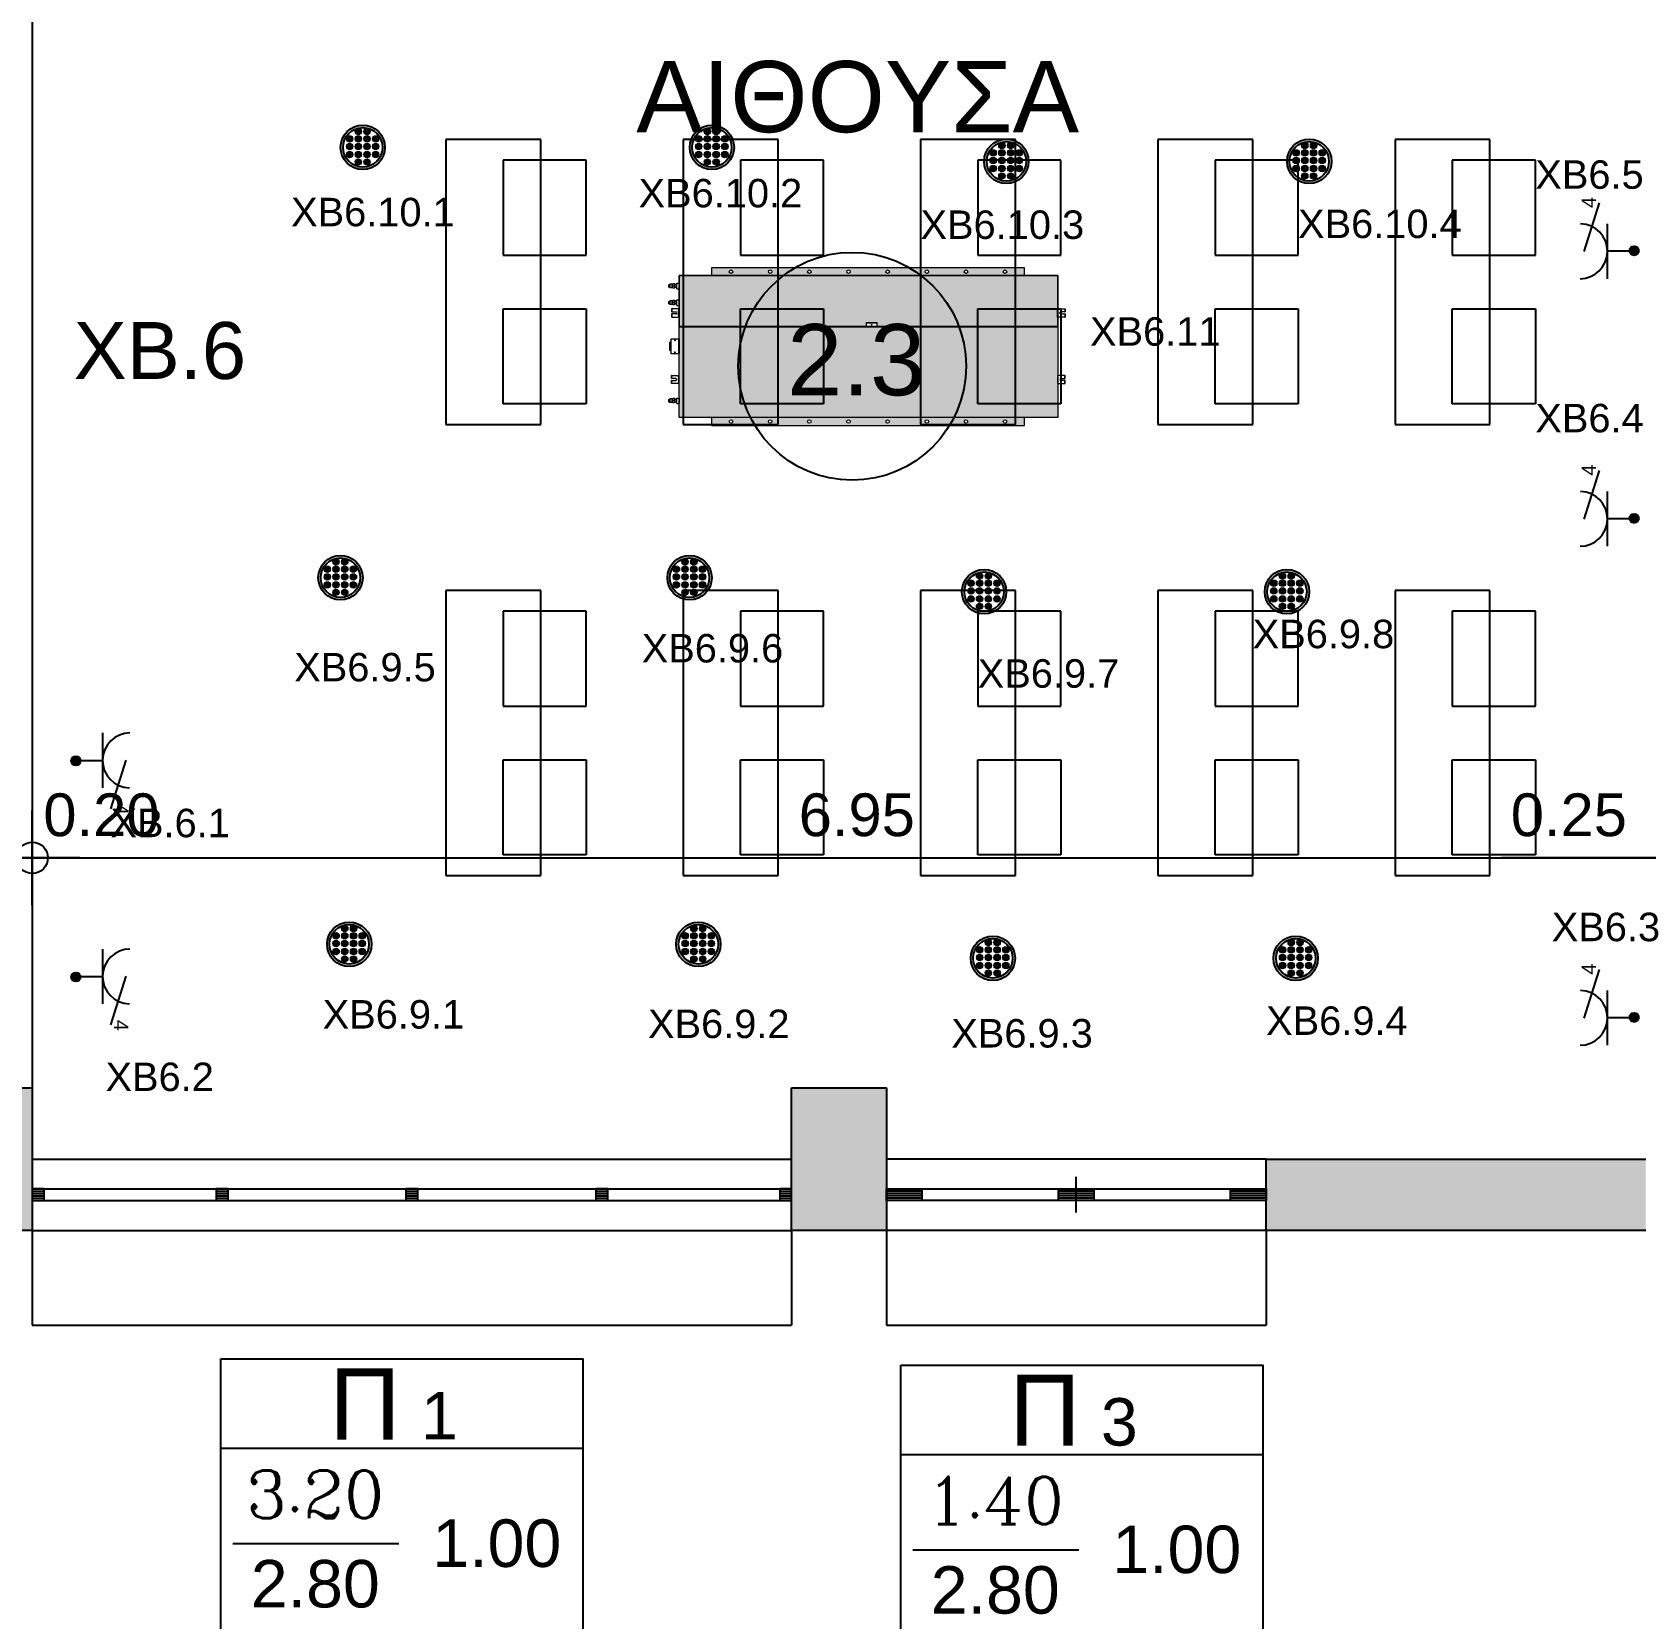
# Model space of a CAD drawing. Header units: metres. Extents: x 0 to 132, y -109 to 310.
# Drawn here: x 26.02 to 32.82, y 172.44 to 179.12 of the extents above; entities that cross this region are included whole.
import ezdxf

# ---------------------------------------------------------------- set-up
doc = ezdxf.new("R2010")
doc.units = ezdxf.units.M
doc.header["$LTSCALE"] = 0.036
doc.layers.get('0').update_dxf_attribs({"color": 252})
doc.layers.get('Defpoints').update_dxf_attribs({"color": 252})
for name, color, linetype in [('arxitektonika', 254, 'Continuous'), ('DIMBLK', 252, 'Continuous'), ('electext', 20, 'Continuous'), ('Epipla', 252, 'Continuous'), ('HLEK-SYMBOL', 3, 'Continuous'), ('HLEK_FL001_SYMBOLS', 230, 'Continuous'), ('mihanologika text', 20, 'Continuous'), ('Parathira', 252, 'Continuous')]:
    doc.layers.add(name, color=color, linetype=linetype)
doc.layers.add('axel', color=170, linetype='Continuous', lineweight=0)
doc.styles.add('COMU-N', font='arial.ttf')
doc.styles.get("Standard").update_dxf_attribs({"font": 'arial.ttf'})
doc.dimstyles.new('CADWDOT', dxfattribs={"dimscale": 0.1, "dimtxt": 1.8, "dimasz": 0.08, "dimexe": 2, "dimexo": 0, "dimgap": 0.09, "dimtad": 0, "dimrnd": 0.001, "dimzin": 0, "dimdsep": 46, "dimtxsty": 'Standard', "dimblk1": 'ARTDIM', "dimblk2": 'ARTDIM', "dimsah": 1, "dimcen": 0.09, "dimdle": 0.05, "dimse1": 1, "dimse2": 1, "dimadec": 0, "dimazin": 0, "dimtfac": 1, "dimtmove": 0, "dimatfit": 3, "dimldrblk": 'ARTDIM', "dimfxl": 2, "dimtvp": 0.9999, "dimtolj": 1, "dimtzin": 0, "dimarcsym": 0})

# ---------------------------------------------------------------- blocks, each defined once
blk = doc.blocks.new('A$C3D465094')
at = {"layer": 'Parathira'}
for p, q in [((0.175, 0), (0.175, -3.2)), ((0.225, 0), (0.175, 0)), ((0.175, 0), (0.175, -0.05)), ((0.185, 0), (0.185, -0.05)), ((0.195, 0), (0.195, -0.05)), ((0.205, 0), (0.205, -0.05)), ((0.215, 0), (0.215, -0.05)), ((0.225, 0), (0.225, -3.2)), ((0.225, -0.05), (0.225, 0)), ((0.175, -0.05), (0.225, -0.05)), ((0.225, -0.775), (0.175, -0.775)), ((0.175, -0.775), (0.175, -0.825)), ((0.185, -0.775), (0.185, -0.825)), ((0.195, -0.775), (0.195, -0.825)), ((0.205, -0.775), (0.205, -0.825)), ((0.215, -0.775), (0.215, -0.825)), ((0.225, -0.825), (0.225, -0.775)), ((0.175, -0.825), (0.225, -0.825)), ((0.225, -1.575), (0.175, -1.575)), ((0.175, -1.575), (0.175, -1.625)), ((0.175, -1.625), (0.225, -1.625)), ((0.185, -1.575), (0.185, -1.625)), ((0.195, -1.575), (0.195, -1.625)), ((0.205, -1.575), (0.205, -1.625)), ((0.215, -1.575), (0.215, -1.625)), ((0.225, -1.625), (0.225, -1.575)), ((0.225, -2.375), (0.175, -2.375)), ((0.175, -2.375), (0.175, -2.425)), ((0.185, -2.375), (0.185, -2.425)), ((0.195, -2.375), (0.195, -2.425)), ((0.205, -2.375), (0.205, -2.425)), ((0.215, -2.375), (0.215, -2.425)), ((0.225, -2.425), (0.225, -2.375)), ((0.175, -2.425), (0.225, -2.425)), ((0.225, -3.15), (0.175, -3.15)), ((0.175, -3.15), (0.175, -3.2)), ((0.185, -3.15), (0.185, -3.2)), ((0.195, -3.15), (0.195, -3.2)), ((0.205, -3.15), (0.205, -3.2)), ((0.215, -3.15), (0.215, -3.2)), ((0.225, -3.2), (0.225, -3.15)), ((0.175, -3.2), (0.225, -3.2))]:
    blk.add_line(p, q, dxfattribs=at)
blk = doc.blocks.new('A$C11F247D9')
at = {"layer": 'Parathira'}
for p, q in [((-0.15, -1.6), (-0.15, 0)), ((-0.15, 0), (-0.1, 0)), ((-0.14, 0), (-0.14, -0.15)), ((-0.13, 0), (-0.13, -0.15)), ((-0.12, 0), (-0.12, -0.15)), ((-0.11, 0), (-0.11, -0.15)), ((-0.1, 0), (-0.1, -1.6)), ((-0.1, -0.15), (-0.15, -0.15)), ((-0.1, -0.725), (-0.15, -0.725)), ((-0.14, -0.725), (-0.14, -0.875)), ((-0.13, -0.725), (-0.13, -0.875)), ((-0.12, -0.725), (-0.12, -0.875)), ((-0.11, -0.725), (-0.11, -0.875)), ((-0.05, -0.8), (-0.2, -0.8)), ((-0.1, -0.875), (-0.15, -0.875)), ((-0.1, -1.45), (-0.15, -1.45)), ((-0.14, -1.45), (-0.14, -1.6)), ((-0.13, -1.45), (-0.13, -1.6)), ((-0.12, -1.45), (-0.12, -1.6)), ((-0.11, -1.45), (-0.11, -1.6)), ((-0.1, -1.6), (-0.15, -1.6))]:
    blk.add_line(p, q, dxfattribs=at)
blk = doc.blocks.new('ARTDIM')
at = {"layer": 'DIMBLK'}
for p, q in [((0, -24.9975), (0, 24.9975)), ((-24.9975, 0), (24.9975, 0))]:
    blk.add_line(p, q, dxfattribs=at)
blk.add_circle((0, 0), 8.25, dxfattribs=at)
blk = doc.blocks.new('*D720')
at = {"layer": 'arxitektonika', "color": 0, "lineweight": -2}
for p, q in [((25.8262, 175.642), (26.0102, 175.642)), ((26.0182, 175.642), (26.5927, 175.642))]:
    blk.add_line(p, q, dxfattribs=at)
at = {"layer": 'Defpoints', "color": 0, "transparency": 16777216}
for p in [(25.8182, 177.9548), (26.0182, 177.9548), (26.0182, 175.642)]:
    blk.add_point(p, dxfattribs=at)
at = {"layer": 'arxitektonika', "color": 0, "lineweight": -2, "xscale": 0.008, "yscale": 0.008, "zscale": 0.008, "rotation": 180}
blk.add_blockref('ARTDIM', (25.8182, 175.642), dxfattribs=at)
at = {"layer": 'arxitektonika', "color": 0, "lineweight": -2, "xscale": 0.008, "yscale": 0.008, "zscale": 0.008}
blk.add_blockref('ARTDIM', (26.0182, 175.642), dxfattribs=at)
at = {"layer": 'arxitektonika', "color": 0, "insert": (26.3095, 175.822), "char_height": 0.18, "attachment_point": 5}
blk.add_mtext('\\A1;0.20', dxfattribs=at)
blk = doc.blocks.new('*D721')
at = {"layer": 'arxitektonika', "color": 0, "lineweight": -2}
blk.add_line((26.0262, 175.642), (32.9602, 175.642), dxfattribs=at)
at = {"layer": 'Defpoints', "color": 0, "transparency": 16777216}
for p in [(32.9682, 175.642), (26.0182, 174.6725), (32.9682, 174.6725)]:
    blk.add_point(p, dxfattribs=at)
at = {"layer": 'arxitektonika', "color": 0, "lineweight": -2, "xscale": 0.008, "yscale": 0.008, "zscale": 0.008, "rotation": 180}
blk.add_blockref('ARTDIM', (26.0182, 175.642), dxfattribs=at)
at = {"layer": 'arxitektonika', "color": 0, "lineweight": -2, "xscale": 0.008, "yscale": 0.008, "zscale": 0.008}
blk.add_blockref('ARTDIM', (32.9682, 175.642), dxfattribs=at)
at = {"layer": 'arxitektonika', "color": 0, "insert": (29.4932, 175.822), "char_height": 0.18, "attachment_point": 5}
blk.add_mtext('\\A1;6.95', dxfattribs=at)
blk = doc.blocks.new('*D722')
at = {"layer": 'arxitektonika', "color": 0, "lineweight": -2}
for p, q in [((32.9682, 175.642), (32.2109, 175.642)), ((33.2102, 175.642), (32.9762, 175.642))]:
    blk.add_line(p, q, dxfattribs=at)
at = {"layer": 'Defpoints', "color": 0, "transparency": 16777216}
for p in [(32.9682, 178.0259), (33.2182, 178.0259), (32.9682, 175.642)]:
    blk.add_point(p, dxfattribs=at)
at = {"layer": 'arxitektonika', "color": 0, "lineweight": -2, "xscale": 0.008, "yscale": 0.008, "zscale": 0.008, "rotation": 180}
blk.add_blockref('ARTDIM', (32.9682, 175.642), dxfattribs=at)
at = {"layer": 'arxitektonika', "color": 0, "lineweight": -2, "xscale": 0.008, "yscale": 0.008, "zscale": 0.008}
blk.add_blockref('ARTDIM', (33.2182, 175.642), dxfattribs=at)
at = {"layer": 'arxitektonika', "color": 0, "insert": (32.4942, 175.822), "char_height": 0.18, "attachment_point": 5}
blk.add_mtext('\\A1;0.25', dxfattribs=at)
blk = doc.blocks.new('A$C5883325D')
at = {"layer": 'Epipla'}
for p, q in [((1.1745, -1.3258), (0.7745, -1.3258)), ((0.7745, -1.3258), (0.7745, -2.5258)), ((1.1745, -2.5258), (1.1745, -1.3258)), ((1.9027, -1.3048), (1.9027, -2.5048)), ((2.3027, -1.3048), (1.9027, -1.3048)), ((2.3027, -2.5048), (2.3027, -1.3048)), ((2.9027, -1.3048), (2.9027, -2.5048)), ((3.3027, -1.3048), (2.9027, -1.3048)), ((3.3027, -2.5048), (3.3027, -1.3048)), ((3.9027, -1.3048), (3.9027, -2.5048)), ((4.3027, -1.3048), (3.9027, -1.3048)), ((4.3027, -2.5048), (4.3027, -1.3048)), ((4.9027, -1.3048), (4.9027, -2.5048)), ((5.3027, -1.3048), (4.9027, -1.3048)), ((5.3027, -2.5048), (5.3027, -1.3048)), ((6.3027, -1.3048), (5.9027, -1.3048)), ((5.9027, -1.3048), (5.9027, -2.5048)), ((6.3027, -2.5048), (6.3027, -1.3048)), ((2.144, -1.3918), (2.144, -1.7918)), ((2.494, -1.3918), (2.144, -1.3918)), ((2.494, -1.7918), (2.494, -1.3918)), ((3.144, -1.3918), (3.144, -1.7918)), ((3.494, -1.3918), (3.144, -1.3918)), ((3.494, -1.7918), (3.494, -1.3918)), ((4.144, -1.3918), (4.144, -1.7918)), ((4.494, -1.3918), (4.144, -1.3918)), ((4.494, -1.7918), (4.494, -1.3918)), ((5.144, -1.3918), (5.144, -1.7918)), ((5.494, -1.3918), (5.144, -1.3918)), ((5.494, -1.7918), (5.494, -1.3918)), ((6.494, -1.3918), (6.144, -1.3918)), ((6.144, -1.3918), (6.144, -1.7918)), ((6.494, -1.7918), (6.494, -1.3918)), ((0.9333, -1.6784), (0.5833, -1.6784)), ((0.5833, -1.6784), (0.5833, -2.0784)), ((0.9333, -2.0784), (0.9333, -1.6784)), ((2.144, -1.7918), (2.494, -1.7918)), ((3.144, -1.7918), (3.494, -1.7918)), ((4.144, -1.7918), (4.494, -1.7918)), ((5.144, -1.7918), (5.494, -1.7918)), ((6.144, -1.7918), (6.494, -1.7918)), ((2.144, -2.0179), (2.494, -2.0179)), ((2.144, -2.4179), (2.144, -2.0179)), ((2.494, -2.0179), (2.494, -2.4179)), ((3.144, -2.0179), (3.494, -2.0179)), ((3.144, -2.4179), (3.144, -2.0179)), ((3.494, -2.0179), (3.494, -2.4179)), ((4.144, -2.0179), (4.494, -2.0179)), ((4.144, -2.4179), (4.144, -2.0179)), ((4.494, -2.0179), (4.494, -2.4179)), ((5.144, -2.0179), (5.494, -2.0179)), ((5.144, -2.4179), (5.144, -2.0179)), ((5.494, -2.0179), (5.494, -2.4179)), ((6.144, -2.4179), (6.144, -2.0179)), ((6.144, -2.0179), (6.494, -2.0179)), ((6.494, -2.0179), (6.494, -2.4179)), ((0.5833, -2.0784), (0.9333, -2.0784)), ((2.494, -2.4179), (2.144, -2.4179)), ((3.494, -2.4179), (3.144, -2.4179)), ((4.494, -2.4179), (4.144, -2.4179)), ((5.494, -2.4179), (5.144, -2.4179)), ((6.494, -2.4179), (6.144, -2.4179)), ((1.9027, -2.5048), (2.3027, -2.5048)), ((2.9027, -2.5048), (3.3027, -2.5048)), ((3.9027, -2.5048), (4.3027, -2.5048)), ((4.9027, -2.5048), (5.3027, -2.5048)), ((5.9027, -2.5048), (6.3027, -2.5048)), ((0.7745, -2.5258), (1.1745, -2.5258)), ((2.3027, -3.2048), (1.9027, -3.2048)), ((1.9027, -3.2048), (1.9027, -4.4048)), ((2.3027, -4.4048), (2.3027, -3.2048)), ((3.3027, -3.2048), (2.9027, -3.2048)), ((2.9027, -3.2048), (2.9027, -4.4048)), ((3.3027, -4.4048), (3.3027, -3.2048)), ((4.3027, -3.2048), (3.9027, -3.2048)), ((3.9027, -3.2048), (3.9027, -4.4048)), ((4.3027, -4.4048), (4.3027, -3.2048)), ((5.3027, -3.2048), (4.9027, -3.2048)), ((4.9027, -3.2048), (4.9027, -4.4048)), ((5.3027, -4.4048), (5.3027, -3.2048)), ((5.9027, -3.2048), (5.9027, -4.4048)), ((6.3027, -3.2048), (5.9027, -3.2048)), ((6.3027, -4.4048), (6.3027, -3.2048)), ((2.494, -3.2918), (2.144, -3.2918)), ((2.144, -3.2918), (2.144, -3.6918)), ((2.494, -3.6918), (2.494, -3.2918)), ((3.494, -3.2918), (3.144, -3.2918)), ((3.144, -3.2918), (3.144, -3.6918)), ((3.494, -3.6918), (3.494, -3.2918)), ((4.494, -3.2918), (4.144, -3.2918)), ((4.144, -3.2918), (4.144, -3.6918)), ((4.494, -3.6918), (4.494, -3.2918)), ((5.494, -3.2918), (5.144, -3.2918)), ((5.144, -3.2918), (5.144, -3.6918)), ((5.494, -3.6918), (5.494, -3.2918)), ((6.144, -3.2918), (6.144, -3.6918)), ((6.494, -3.2918), (6.144, -3.2918)), ((6.494, -3.6918), (6.494, -3.2918)), ((2.144, -3.6918), (2.494, -3.6918)), ((3.144, -3.6918), (3.494, -3.6918)), ((4.144, -3.6918), (4.494, -3.6918)), ((5.144, -3.6918), (5.494, -3.6918)), ((6.144, -3.6918), (6.494, -3.6918)), ((2.144, -4.3179), (2.144, -3.9179)), ((2.144, -3.9179), (2.494, -3.9179)), ((2.494, -3.9179), (2.494, -4.3179)), ((3.144, -4.3179), (3.144, -3.9179)), ((3.144, -3.9179), (3.494, -3.9179)), ((3.494, -3.9179), (3.494, -4.3179)), ((4.144, -4.3179), (4.144, -3.9179)), ((4.144, -3.9179), (4.494, -3.9179)), ((4.494, -3.9179), (4.494, -4.3179)), ((5.144, -4.3179), (5.144, -3.9179)), ((5.144, -3.9179), (5.494, -3.9179)), ((5.494, -3.9179), (5.494, -4.3179)), ((6.144, -3.9179), (6.494, -3.9179)), ((6.144, -4.3179), (6.144, -3.9179)), ((6.494, -3.9179), (6.494, -4.3179)), ((2.494, -4.3179), (2.144, -4.3179)), ((3.494, -4.3179), (3.144, -4.3179)), ((4.494, -4.3179), (4.144, -4.3179)), ((5.494, -4.3179), (5.144, -4.3179)), ((6.494, -4.3179), (6.144, -4.3179)), ((1.9027, -4.4048), (2.3027, -4.4048)), ((2.9027, -4.4048), (3.3027, -4.4048)), ((3.9027, -4.4048), (4.3027, -4.4048)), ((4.9027, -4.4048), (5.3027, -4.4048)), ((5.9027, -4.4048), (6.3027, -4.4048)), ((2.3027, -5.1048), (1.9027, -5.1048)), ((1.9027, -5.1048), (1.9027, -6.3048)), ((2.3027, -6.3048), (2.3027, -5.1048)), ((3.3027, -5.1048), (2.9027, -5.1048)), ((2.9027, -5.1048), (2.9027, -6.3048)), ((3.3027, -6.3048), (3.3027, -5.1048)), ((4.3027, -5.1048), (3.9027, -5.1048)), ((3.9027, -5.1048), (3.9027, -6.3048)), ((4.3027, -6.3048), (4.3027, -5.1048)), ((5.3027, -5.1048), (4.9027, -5.1048)), ((4.9027, -5.1048), (4.9027, -6.3048)), ((5.3027, -6.3048), (5.3027, -5.1048)), ((5.9027, -5.1048), (5.9027, -6.3048)), ((6.3027, -5.1048), (5.9027, -5.1048)), ((6.3027, -6.3048), (6.3027, -5.1048)), ((2.494, -5.1918), (2.144, -5.1918)), ((2.144, -5.1918), (2.144, -5.5918)), ((2.494, -5.5918), (2.494, -5.1918)), ((3.494, -5.1918), (3.144, -5.1918)), ((3.144, -5.1918), (3.144, -5.5918)), ((3.494, -5.5918), (3.494, -5.1918)), ((4.494, -5.1918), (4.144, -5.1918)), ((4.144, -5.1918), (4.144, -5.5918)), ((4.494, -5.5918), (4.494, -5.1918)), ((5.494, -5.1918), (5.144, -5.1918)), ((5.144, -5.1918), (5.144, -5.5918)), ((5.494, -5.5918), (5.494, -5.1918)), ((6.144, -5.1918), (6.144, -5.5918)), ((6.494, -5.1918), (6.144, -5.1918)), ((6.494, -5.5918), (6.494, -5.1918)), ((2.144, -5.5918), (2.494, -5.5918)), ((3.144, -5.5918), (3.494, -5.5918)), ((4.144, -5.5918), (4.494, -5.5918)), ((5.144, -5.5918), (5.494, -5.5918)), ((6.144, -5.5918), (6.494, -5.5918)), ((2.144, -6.2179), (2.144, -5.8179)), ((2.144, -5.8179), (2.494, -5.8179)), ((2.494, -5.8179), (2.494, -6.2179)), ((3.144, -6.2179), (3.144, -5.8179)), ((3.144, -5.8179), (3.494, -5.8179)), ((3.494, -5.8179), (3.494, -6.2179)), ((4.144, -6.2179), (4.144, -5.8179)), ((4.144, -5.8179), (4.494, -5.8179)), ((4.494, -5.8179), (4.494, -6.2179)), ((5.144, -6.2179), (5.144, -5.8179)), ((5.144, -5.8179), (5.494, -5.8179)), ((5.494, -5.8179), (5.494, -6.2179)), ((6.144, -5.8179), (6.494, -5.8179)), ((6.144, -6.2179), (6.144, -5.8179)), ((6.494, -5.8179), (6.494, -6.2179)), ((2.494, -6.2179), (2.144, -6.2179)), ((3.494, -6.2179), (3.144, -6.2179)), ((4.494, -6.2179), (4.144, -6.2179)), ((5.494, -6.2179), (5.144, -6.2179)), ((6.494, -6.2179), (6.144, -6.2179)), ((1.9027, -6.3048), (2.3027, -6.3048)), ((2.9027, -6.3048), (3.3027, -6.3048)), ((3.9027, -6.3048), (4.3027, -6.3048)), ((4.9027, -6.3048), (5.3027, -6.3048)), ((5.9027, -6.3048), (6.3027, -6.3048))]:
    blk.add_line(p, q, dxfattribs=at)
blk = doc.blocks.new('gJ6_a14')
at = {"linetype": 'Continuous'}
for p, q in [((-0.1176, 0.1119), (0.113, 0.1119)), ((0, 0.1119), (0, 0))]:
    blk.add_line(p, q, dxfattribs=at)
blk.add_arc((-0.0023, 0.2279), 0.1153, 180, 358.95657, dxfattribs=at)
blk = doc.blocks.new('*X789')
at = {"color": 0}
for p, q in [((15.598, 2.587), (15.737, 2.727)), ((15.598, 2.622), (15.702, 2.727)), ((15.601, 2.607), (15.609, 2.616)), ((15.604, 2.646), (15.605, 2.647)), ((15.605, 2.559), (15.765, 2.719)), ((15.609, 2.652), (15.618, 2.66)), ((15.614, 2.621), (15.623, 2.63)), ((15.617, 2.536), (15.789, 2.707)), ((15.623, 2.665), (15.631, 2.674)), ((15.627, 2.634), (15.636, 2.643)), ((15.633, 2.516), (15.808, 2.691)), ((15.636, 2.678), (15.645, 2.687)), ((15.64, 2.647), (15.649, 2.656)), ((15.645, 2.616), (15.654, 2.625)), ((15.649, 2.691), (15.658, 2.7)), ((15.653, 2.501), (15.824, 2.672)), ((15.654, 2.66), (15.662, 2.669)), ((15.658, 2.63), (15.667, 2.638)), ((15.662, 2.705), (15.671, 2.714)), ((15.667, 2.674), (15.676, 2.683)), ((15.671, 2.643), (15.68, 2.652)), ((15.676, 2.718), (15.678, 2.721)), ((15.676, 2.489), (15.836, 2.648)), ((15.676, 2.612), (15.685, 2.621)), ((15.68, 2.687), (15.689, 2.696)), ((15.685, 2.656), (15.693, 2.665)), ((15.689, 2.625), (15.698, 2.634)), ((15.693, 2.7), (15.702, 2.709)), ((15.698, 2.669), (15.707, 2.678)), ((15.702, 2.638), (15.711, 2.647)), ((15.705, 2.482), (15.843, 2.62)), ((15.707, 2.714), (15.715, 2.722)), ((15.707, 2.607), (15.715, 2.616)), ((15.711, 2.683), (15.72, 2.691)), ((15.715, 2.652), (15.724, 2.66)), ((15.72, 2.727), (15.721, 2.728)), ((15.72, 2.621), (15.729, 2.63)), ((15.724, 2.696), (15.733, 2.705)), ((15.729, 2.665), (15.738, 2.674)), ((15.733, 2.634), (15.742, 2.643)), ((15.738, 2.709), (15.746, 2.718)), ((15.742, 2.678), (15.751, 2.687)), ((15.746, 2.647), (15.755, 2.656)), ((15.751, 2.722), (15.752, 2.724)), ((15.751, 2.616), (15.76, 2.625)), ((15.755, 2.691), (15.764, 2.7)), ((15.76, 2.66), (15.768, 2.669)), ((15.764, 2.63), (15.773, 2.638)), ((15.768, 2.705), (15.777, 2.714)), ((15.773, 2.674), (15.782, 2.683)), ((15.777, 2.643), (15.786, 2.652)), ((15.782, 2.612), (15.791, 2.621)), ((15.786, 2.687), (15.795, 2.696)), ((15.791, 2.656), (15.799, 2.665)), ((15.795, 2.625), (15.804, 2.634)), ((15.804, 2.669), (15.813, 2.678)), ((15.808, 2.638), (15.817, 2.647)), ((15.813, 2.607), (15.822, 2.616)), ((15.822, 2.652), (15.83, 2.66)), ((15.826, 2.621), (15.835, 2.63)), ((15.839, 2.634), (15.84, 2.635)), ((15.605, 2.577), (15.614, 2.585)), ((15.611, 2.547), (15.618, 2.554)), ((15.618, 2.59), (15.627, 2.599)), ((15.623, 2.559), (15.631, 2.568)), ((15.627, 2.528), (15.636, 2.537)), ((15.631, 2.603), (15.64, 2.612)), ((15.636, 2.572), (15.645, 2.581)), ((15.64, 2.541), (15.649, 2.55)), ((15.645, 2.51), (15.654, 2.519)), ((15.649, 2.585), (15.658, 2.594)), ((15.654, 2.554), (15.662, 2.563)), ((15.658, 2.523), (15.667, 2.532)), ((15.662, 2.599), (15.671, 2.607)), ((15.664, 2.494), (15.671, 2.501)), ((15.667, 2.568), (15.676, 2.577)), ((15.671, 2.537), (15.68, 2.546)), ((15.676, 2.506), (15.685, 2.515)), ((15.68, 2.581), (15.689, 2.59)), ((15.685, 2.55), (15.693, 2.559)), ((15.689, 2.519), (15.698, 2.528)), ((15.693, 2.594), (15.702, 2.603)), ((15.693, 2.488), (15.702, 2.497)), ((15.698, 2.563), (15.707, 2.572)), ((15.702, 2.532), (15.711, 2.541)), ((15.707, 2.501), (15.715, 2.51)), ((15.711, 2.577), (15.72, 2.585)), ((15.715, 2.546), (15.724, 2.554)), ((15.72, 2.515), (15.729, 2.523)), ((15.724, 2.59), (15.733, 2.599)), ((15.724, 2.484), (15.733, 2.493)), ((15.729, 2.559), (15.738, 2.568)), ((15.733, 2.528), (15.742, 2.537)), ((15.738, 2.603), (15.746, 2.612)), ((15.738, 2.497), (15.746, 2.506)), ((15.741, 2.482), (15.842, 2.584)), ((15.742, 2.572), (15.751, 2.581)), ((15.746, 2.541), (15.755, 2.55)), ((15.751, 2.51), (15.76, 2.519)), ((15.755, 2.585), (15.764, 2.594)), ((15.76, 2.554), (15.768, 2.563)), ((15.764, 2.523), (15.773, 2.532)), ((15.768, 2.599), (15.777, 2.607)), ((15.768, 2.493), (15.777, 2.501)), ((15.773, 2.568), (15.782, 2.577)), ((15.777, 2.537), (15.786, 2.546)), ((15.782, 2.506), (15.791, 2.515)), ((15.786, 2.581), (15.795, 2.59)), ((15.791, 2.55), (15.799, 2.559)), ((15.795, 2.519), (15.804, 2.528)), ((15.799, 2.594), (15.808, 2.603)), ((15.804, 2.563), (15.813, 2.572)), ((15.808, 2.532), (15.817, 2.541)), ((15.817, 2.577), (15.826, 2.585)), ((15.822, 2.546), (15.83, 2.554)), ((15.83, 2.59), (15.839, 2.599)), ((15.835, 2.559), (15.835, 2.56)), ((15.844, 2.603), (15.844, 2.603))]:
    blk.add_line(p, q, dxfattribs=at)
blk = doc.blocks.new('GJ6_A78')
at = {"layer": 'HLEK-SYMBOL', "color": 0, "linetype": 'Continuous'}
blk.add_circle((0, 0), 0.0989, dxfattribs=at)
at = {"layer": 'HLEK-SYMBOL', "color": 0, "xscale": 0.8, "yscale": 0.8, "zscale": 0.8}
blk.add_blockref('*X789', (-12.576, -2.084), dxfattribs=at)
blk = doc.blocks.new('priza')
at = {"layer": 'HLEK_FL001_SYMBOLS', "rotation": 180}
blk.add_blockref('gJ6_a14', (87.4, -100.4952), dxfattribs=at)
at = {"layer": 'HLEK_FL001_SYMBOLS', "xscale": 0.1951472641207488, "yscale": 0.1951472641207488, "zscale": 0.1951472641207488}
blk.add_blockref('GJ6_A78', (87.4, -100.4953), dxfattribs=at)
blk = doc.blocks.new('priza tetrapli')
at = {"layer": 'HLEK_FL001_SYMBOLS', "ltscale": 5}
blk.add_line((444.1264, -18.901), (444.3314, -18.9664), dxfattribs=at)
at = {"layer": 'HLEK_FL001_SYMBOLS', "rotation": 180}
blk.add_blockref('priza', (531.5297, -119.6074), dxfattribs=at)
at = {"layer": 'HLEK_FL001_SYMBOLS', "ltscale": 5}
blk.add_text('4', height=0.06, dxfattribs=at).set_placement((444.3099, -18.9515))
blk = doc.blocks.new('led downlight 26W xoneyto 18cm')
at = {"layer": 'HLEK_FL001_SYMBOLS'}
h = blk.add_hatch(color=256, dxfattribs=at)
h.paths.add_polyline_path([(45.0105, 62.6523, 1), (45.1976, 62.6523, 1)])
h.paths.add_polyline_path([(45.1872, 62.6523, 1), (45.0209, 62.6523, 1)], flags=16)
at = {"layer": 'HLEK_FL001_SYMBOLS', "linetype": 'Continuous', "lineweight": 0}
h = blk.add_hatch(color=11, dxfattribs=at)
h.dxf.hatch_style = 1
h.paths.add_polyline_path([(45.062, 62.688, 1), (45.0351, 62.688, 1)])
h = blk.add_hatch(color=11, dxfattribs=at)
h.dxf.hatch_style = 1
h.paths.add_polyline_path([(45.0985, 62.7188, 1), (45.0716, 62.7188, 1)])
h = blk.add_hatch(color=11, dxfattribs=at)
h.dxf.hatch_style = 1
h.paths.add_polyline_path([(45.0985, 62.688, 1), (45.0716, 62.688, 1)])
h = blk.add_hatch(color=11, dxfattribs=at)
h.dxf.hatch_style = 1
h.paths.add_polyline_path([(45.1355, 62.7188, 1), (45.1087, 62.7188, 1)])
h = blk.add_hatch(color=11, dxfattribs=at)
h.dxf.hatch_style = 1
h.paths.add_polyline_path([(45.1355, 62.688, 1), (45.1087, 62.688, 1)])
h = blk.add_hatch(color=11, dxfattribs=at)
h.dxf.hatch_style = 1
h.paths.add_polyline_path([(45.172, 62.688, 1), (45.1452, 62.688, 1)])
h = blk.add_hatch(color=11, dxfattribs=at)
h.dxf.hatch_style = 1
h.paths.add_polyline_path([(45.062, 62.6556, 1), (45.0351, 62.6556, 1)])
h = blk.add_hatch(color=11, dxfattribs=at)
h.dxf.hatch_style = 1
h.paths.add_polyline_path([(45.062, 62.6219, 1), (45.0351, 62.6219, 1)])
h = blk.add_hatch(color=11, dxfattribs=at)
h.dxf.hatch_style = 1
h.paths.add_polyline_path([(45.0985, 62.6556, 1), (45.0716, 62.6556, 1)])
h = blk.add_hatch(color=11, dxfattribs=at)
h.dxf.hatch_style = 1
h.paths.add_polyline_path([(45.0985, 62.6219, 1), (45.0716, 62.6219, 1)])
h = blk.add_hatch(color=11, dxfattribs=at)
h.dxf.hatch_style = 1
h.paths.add_polyline_path([(45.1355, 62.6556, 1), (45.1087, 62.6556, 1)])
h = blk.add_hatch(color=11, dxfattribs=at)
h.dxf.hatch_style = 1
h.paths.add_polyline_path([(45.1355, 62.6219, 1), (45.1087, 62.6219, 1)])
h = blk.add_hatch(color=11, dxfattribs=at)
h.dxf.hatch_style = 1
h.paths.add_polyline_path([(45.172, 62.6556, 1), (45.1452, 62.6556, 1)])
h = blk.add_hatch(color=11, dxfattribs=at)
h.dxf.hatch_style = 1
h.paths.add_polyline_path([(45.172, 62.6219, 1), (45.1452, 62.6219, 1)])
h = blk.add_hatch(color=11, dxfattribs=at)
h.dxf.hatch_style = 1
h.paths.add_polyline_path([(45.0985, 62.5906, 1), (45.0716, 62.5906, 1)])
h = blk.add_hatch(color=11, dxfattribs=at)
h.dxf.hatch_style = 1
h.paths.add_polyline_path([(45.1355, 62.5906, 1), (45.1087, 62.5906, 1)])
at = {"layer": 'HLEK_FL001_SYMBOLS'}
for radius in [0.0936, 0.0831]:
    blk.add_circle((45.1041, 62.6523), radius, dxfattribs=at)
at = {"layer": 'HLEK_FL001_SYMBOLS', "linetype": 'Continuous', "lineweight": 0}
for centre in [(45.0486, 62.688), (45.0851, 62.7188), (45.0851, 62.688), (45.1221, 62.7188), (45.1221, 62.688), (45.1586, 62.688), (45.0486, 62.6556), (45.0486, 62.6219), (45.0851, 62.6556), (45.0851, 62.6219), (45.1221, 62.6556), (45.1221, 62.6219), (45.1586, 62.6556), (45.1586, 62.6219), (45.0851, 62.5906), (45.1221, 62.5906)]:
    blk.add_circle(centre, 0.0134, dxfattribs=at)
blk = doc.blocks.new('A$C5A126718')
at = {"layer": 'axel'}
for p, q in [((-0.0317, 0.0343), (-0.0317, 0.0321)), ((-0.0301, 0.0343), (-0.0317, 0.0343)), ((-0.0317, 0.0321), (-0.0317, 0.0236)), ((-0.0317, 0.0321), (-0.0301, 0.0321)), ((-0.0317, 0.0236), (-0.0301, 0.0236)), ((-0.0317, 0.0236), (-0.0317, 0.0214)), ((-0.0301, 0.0214), (-0.0317, 0.0214)), ((-0.0301, 0.0129), (-0.0317, 0.0129)), ((-0.0317, 0.0129), (-0.0317, 0.0107)), ((-0.0317, 0.0107), (-0.0301, 0.0107)), ((-0.0317, 0.0107), (-0.0317, 0.0021)), ((-0.0317, 0.0021), (-0.0301, 0.0021)), ((-0.0317, 0.0021), (-0.0317, 0)), ((-0.0301, 0), (-0.0317, 0)), ((-0.0012, 0.0343), (-0.0301, 0.0343)), ((-0.0301, 0.0343), (-0.0301, 0.0321)), ((-0.0301, 0.0321), (-0.0301, 0.0236)), ((-0.0301, 0.0236), (-0.0301, 0.0214)), ((-0.0301, 0.0214), (-0.0131, 0.0214)), ((-0.0301, 0.0129), (-0.0301, 0.0107)), ((-0.0131, 0.0129), (-0.0301, 0.0129)), ((-0.0301, 0.0107), (-0.0301, 0.0021)), ((-0.0301, 0.0021), (-0.0301, 0)), ((-0.0301, 0), (-0.0012, 0)), ((-0.0012, 0.0343), (0, 0.0343)), ((-0.0012, 0.0343), (-0.0012, 0.033)), ((-0.0012, 0.033), (-0.0012, 0.03)), ((-0.0012, 0.03), (-0.0012, 0.0271)), ((-0.0012, 0.0271), (0, 0.0271)), ((-0.0012, 0.027), (-0.0012, 0.0271)), ((-0.0012, 0.0073), (-0.0012, 0.027)), ((-0.0012, 0.0071), (-0.0012, 0.0073)), ((-0.0012, 0.0071), (0, 0.0071)), ((-0.0012, 0.0071), (-0.0012, 0.0043)), ((-0.0012, 0.0043), (-0.0012, 0.0013)), ((-0.0012, 0.0013), (-0.0012, 0)), ((-0.0012, 0), (0, 0)), ((0.0004, 0.0271), (0.0004, 0.0343)), ((0.0004, 0.0271), (0.0004, 0.0343)), ((0.0004, 0.0211), (0.0004, 0.0271)), ((0.0004, 0.0211), (0.0004, 0.0271)), ((0.0004, 0.0207), (0.0004, 0.0211)), ((0.0004, 0.0207), (0.0004, 0.0211)), ((0.0004, 0.0186), (0.0004, 0.0207)), ((0.0004, 0.0186), (0.0004, 0.0207)), ((0.0004, 0.0157), (0.0004, 0.0186)), ((0.0004, 0.0157), (0.0004, 0.0186)), ((0.0004, 0.0136), (0.0004, 0.0157)), ((0.0004, 0.0136), (0.0004, 0.0157)), ((0.0004, 0.0132), (0.0004, 0.0136)), ((0.0004, 0.0132), (0.0004, 0.0136)), ((0.0004, 0.0071), (0.0004, 0.0132)), ((0.0004, 0.0071), (0.0004, 0.0132)), ((0.0004, 0), (0.0004, 0.0071)), ((0.0004, 0), (0.0004, 0.0071))]:
    blk.add_line(p, q, dxfattribs=at)
blk.add_arc((-0.0131, 0.0171), 0.00429, 270, 90, dxfattribs=at)
blk = doc.blocks.new('A$C3A54651E')
at = {"layer": 'axel'}
for p, q in [((0.0091, 0.0228), (0, 0.0228)), ((0, 0.0228), (0, 0)), ((0.0091, 0), (0, 0)), ((0.0091, 0), (0.0091, 0.0228)), ((0.0091, 0.0171), (0.0162, 0.0171)), ((0.0091, 0.0057), (0.0162, 0.0057)), ((0.0162, 0.019), (0.0166, 0.0193)), ((0.0162, 0.0038), (0.0162, 0.019)), ((0.0162, 0.0038), (0.0166, 0.0035)), ((0.0166, 0.0035), (0.0166, 0.0193)), ((0.0166, 0.0193), (0.0184, 0.0193)), ((0.0166, 0.0035), (0.0184, 0.0035)), ((0.0184, 0.02), (0.0184, 0.0199)), ((0.0184, 0.02), (0.0184, 0.02)), ((0.0184, 0.0199), (0.0184, 0.0193)), ((0.0184, 0.0193), (0.0184, 0.0153)), ((0.0184, 0.0153), (0.0184, 0.0067)), ((0.0184, 0.0067), (0.0184, 0.0035)), ((0.0184, 0.0035), (0.0184, 0.0028)), ((0.0184, 0.0028), (0.0184, 0.0028)), ((0.0191, 0.0202), (0.0254, 0.0202)), ((0.0191, 0.0197), (0.0254, 0.0197)), ((0.0191, 0.0109), (0.0254, 0.0109)), ((0.0191, 0.0026), (0.0254, 0.0026)), ((0.0262, 0.0199), (0.0262, 0.02)), ((0.0262, 0.02), (0.0262, 0.02)), ((0.0262, 0.0182), (0.0262, 0.0199)), ((0.0262, 0.0153), (0.0262, 0.0182)), ((0.0262, 0.0182), (0.0284, 0.0182)), ((0.0262, 0.0067), (0.0262, 0.0153)), ((0.0262, 0.0046), (0.0262, 0.0067)), ((0.0262, 0.0028), (0.0262, 0.0046)), ((0.0262, 0.0046), (0.0284, 0.0046)), ((0.0262, 0.0028), (0.0262, 0.0028)), ((0.0284, 0.0193), (0.037, 0.0193)), ((0.0284, 0.0182), (0.0284, 0.0193)), ((0.0284, 0.0046), (0.0284, 0.0182)), ((0.0284, 0.0035), (0.0284, 0.0046)), ((0.0284, 0.0035), (0.037, 0.0035)), ((0.037, 0.0035), (0.037, 0.0193)), ((0.0373, 0.019), (0.037, 0.0193)), ((0.0373, 0.0037), (0.037, 0.0035)), ((0.0373, 0.0182), (0.0373, 0.019)), ((0.0373, 0.0046), (0.0373, 0.0182)), ((0.0373, 0.0182), (0.0403, 0.0182)), ((0.0373, 0.0037), (0.0373, 0.0046)), ((0.0373, 0.0046), (0.0403, 0.0046)), ((0.0403, 0.0046), (0.0403, 0.0182)), ((0.0423, 0.0162), (0.0403, 0.0182)), ((0.0423, 0.0066), (0.0403, 0.0046)), ((0.0423, 0.0066), (0.0423, 0.0162))]:
    blk.add_line(p, q, dxfattribs=at)
for points in [[(0.0191, 0.0202, 0.004311), (0.019, 0.0202, 0.005535), (0.0188, 0.0202, 0.007292), (0.0187, 0.0201, 0.009929), (0.0186, 0.0201), (0.0186, 0.0201, 0.019665), (0.0185, 0.02, 0.032685), (0.0184, 0.02, 0.060642), (0.0184, 0.02), (0.0184, 0.02)], [(0.0184, 0.0199, 0.159929), (0.0184, 0.0199, 0.090191), (0.0184, 0.0199, 0.0462), (0.0184, 0.0199, 0.02623), (0.0185, 0.0198), (0.0186, 0.0198, 0.013719), (0.0187, 0.0198, 0.009481), (0.0188, 0.0198, 0.006867), (0.0189, 0.0197, 0.005151), (0.0191, 0.0197)], [(0.0191, 0.0197, 0.015295), (0.0188, 0.0186, 0.017604), (0.0186, 0.0175), (0.0185, 0.0169, 0.02245), (0.0184, 0.0158), (0.0184, 0.0153)], [(0.0184, 0.0153, 0.023182), (0.0184, 0.0142, 0.022013), (0.0186, 0.0131), (0.0187, 0.0125, 0.017076), (0.0189, 0.0114), (0.0191, 0.0109)], [(0.0191, 0.0109, 0.016103), (0.0188, 0.0098, 0.018613), (0.0186, 0.0088), (0.0185, 0.0083, 0.023826), (0.0184, 0.0072), (0.0184, 0.0067)], [(0.0184, 0.0067, 0.024647), (0.0184, 0.0057, 0.023359), (0.0186, 0.0046), (0.0187, 0.0041, 0.018023), (0.0189, 0.0031), (0.0191, 0.0026)], [(0.0191, 0.0026, -0.004311), (0.019, 0.0026, -0.005535), (0.0188, 0.0026, -0.007292), (0.0187, 0.0027, -0.009929), (0.0186, 0.0027), (0.0186, 0.0027, -0.019665), (0.0185, 0.0027, -0.032685), (0.0184, 0.0028, -0.060642), (0.0184, 0.0028), (0.0184, 0.0028)], [(0.0262, 0.02, 0.102242), (0.0262, 0.02, 0.051435), (0.0261, 0.02, 0.028507), (0.0261, 0.0201, 0.01755), (0.026, 0.0201), (0.0259, 0.0201, 0.009159), (0.0258, 0.0201, 0.006785), (0.0257, 0.0202, 0.005184), (0.0255, 0.0202), (0.0254, 0.0202)], [(0.0254, 0.0197, 0.004812), (0.0256, 0.0197, 0.00636), (0.0258, 0.0198, 0.008685), (0.0259, 0.0198, 0.012384), (0.026, 0.0198), (0.0261, 0.0198, 0.023143), (0.0261, 0.0199, 0.039656), (0.0262, 0.0199, 0.07579), (0.0262, 0.0199, 0.144125), (0.0262, 0.0199)], [(0.0262, 0.0153, 0.023214), (0.0262, 0.0164, 0.02204), (0.026, 0.0175), (0.0259, 0.018, 0.017046), (0.0256, 0.0191), (0.0254, 0.0197)], [(0.0254, 0.0109, 0.01528), (0.0258, 0.012, 0.017585), (0.026, 0.013), (0.0261, 0.0136, 0.022468), (0.0262, 0.0147), (0.0262, 0.0153)], [(0.0262, 0.0067, 0.024685), (0.0262, 0.0078, 0.023392), (0.026, 0.0088), (0.0259, 0.0093, 0.017988), (0.0256, 0.0103), (0.0254, 0.0109)], [(0.0254, 0.0026, 0.016073), (0.0258, 0.0036, 0.018575), (0.026, 0.0046), (0.0261, 0.0052, 0.023861), (0.0262, 0.0062), (0.0262, 0.0067)], [(0.0262, 0.0028, -0.102242), (0.0262, 0.0028, -0.051435), (0.0261, 0.0028, -0.028507), (0.0261, 0.0027, -0.01755), (0.026, 0.0027), (0.0259, 0.0027, -0.009159), (0.0258, 0.0026, -0.006785), (0.0257, 0.0026, -0.005184), (0.0255, 0.0026), (0.0254, 0.0026)]]:
    blk.add_lwpolyline(points, format="xyb", dxfattribs=at)
blk = doc.blocks.new('A$C531E15D6')
at = {"layer": 'axel'}
for p, q in [((-0.0003, 0.0241), (-0.0003, -0.0359)), ((-0.0003, 0.0241), (0.0009, 0.0241)), ((-0.0003, 0.0134), (0, 0.0134)), ((-0.0003, 0.0113), (0, 0.0113)), ((-0.0003, 0.0066), (-0.0003, 0.0031)), ((-0.0003, 0.0066), (-0.0003, 0.0031)), ((0, 0.0059), (-0.0003, 0.0059)), ((-0.0003, 0.0031), (-0.0003, -0.0276)), ((0.0021, 0.0241), (0, 0.022)), ((0, 0.0059), (0, 0.022)), ((0, -0.0059), (0, 0.0059)), ((0, -0.0059), (0, 0.0059)), ((0.0012, 0.0241), (0.0009, 0.0241)), ((0.0012, 0.0241), (0.0009, 0.0241)), ((0.0012, 0.0241), (0.0021, 0.0241)), ((0.0021, 0.0241), (0.0321, 0.0241)), ((0.0021, 0.0241), (0.0321, 0.0241)), ((0.0321, 0.0241), (0.0343, 0.022)), ((0.0343, 0.022), (0.0343, 0.0134)), ((0.0343, 0.022), (0.0343, 0.0134)), ((0.0343, 0.0134), (0.0343, -0.0251)), ((0.0343, 0.0134), (0.0343, -0.0251)), ((0.038, 0.0127), (0.0343, 0.0128)), ((0.0347, 0.0056), (0.0343, 0.0056)), ((0.0347, 0.0056), (0.0347, -0.0059)), ((0.0357, 0.0099), (0.0357, 0.0045)), ((0.04, 0.0099), (0.0357, 0.0099)), ((0.0357, 0.0045), (0.0357, 0.0038)), ((0.0357, 0.0045), (0.0357, 0.0038)), ((0.0357, 0.0038), (0.0357, -0.0059)), ((0.0357, 0.0038), (0.0357, -0.0059)), ((0.038, 0.0127), (0.038, 0.0099)), ((0.04, 0.0099), (0.04, -0.0059)), ((0, -0.0176), (-0.0003, -0.0176)), ((-0.0003, -0.023), (0, -0.023)), ((-0.0003, -0.0251), (0, -0.0251)), ((-0.0003, -0.0276), (-0.0003, -0.0312)), ((-0.0003, -0.0276), (-0.0003, -0.0312)), ((-0.0003, -0.0359), (0.0021, -0.0359)), ((0, -0.0176), (0, -0.0059)), ((0, -0.0176), (0, -0.0059)), ((0, -0.0337), (0, -0.0176)), ((0.0021, -0.0359), (0, -0.0337)), ((0.0321, -0.0359), (0.0021, -0.0359)), ((0.0321, -0.0359), (0.0021, -0.0359)), ((0.0343, -0.0337), (0.0321, -0.0359)), ((0.0347, -0.0173), (0.0343, -0.0173)), ((0.038, -0.0244), (0.0343, -0.0245)), ((0.0343, -0.0251), (0.0343, -0.0337)), ((0.0343, -0.0251), (0.0343, -0.0337)), ((0.0347, -0.0059), (0.0347, -0.0173)), ((0.0357, -0.0059), (0.0357, -0.0155)), ((0.0357, -0.0059), (0.0357, -0.0155)), ((0.0357, -0.0155), (0.0357, -0.0162)), ((0.0357, -0.0155), (0.0357, -0.0162)), ((0.0357, -0.0162), (0.0357, -0.0216)), ((0.04, -0.0216), (0.0357, -0.0216)), ((0.038, -0.0244), (0.038, -0.0216)), ((0.04, -0.0059), (0.04, -0.0216))]:
    blk.add_line(p, q, dxfattribs=at)
for centre, radius in [((0.0171, 0.0199), 0.00214), ((0.0171, 0.0199), 0.00111), ((0.0171, -0.0316), 0.00214), ((0.0171, -0.0316), 0.00111)]:
    blk.add_circle(centre, radius, dxfattribs=at)
for centre, radius, start, end in [((0.0321, 0.022), 0.00214, 0, 90), ((0.0346, 0.0045), 0.00107, 0, 89.54164), ((0.0321, -0.0337), 0.00214, 270, 0), ((0.0346, -0.0162), 0.00107, 270.45836, 0)]:
    blk.add_arc(centre, radius, start, end, dxfattribs=at)
blk = doc.blocks.new('FCU 10 KANALATO')
at = {"layer": 'axel'}
h = blk.add_hatch(color=211, dxfattribs=at)
h.paths.add_polyline_path([(47988.1338, 13560.164), (47988.1338, 13560.197), (47986.8138, 13560.197), (47986.8138, 13560.164)])
h.paths.add_polyline_path([(47987.5563, 13560.1878, -1), (47987.5563, 13560.1731, -1)], flags=16)
h.paths.add_polyline_path([(47987.3913, 13560.1731, -1), (47987.3913, 13560.1878, -1)], flags=16)
h.paths.add_polyline_path([(47987.7213, 13560.1878, -1), (47987.7213, 13560.1731, -1)], flags=16)
h.paths.add_polyline_path([(47987.2263, 13560.1731, -1), (47987.2263, 13560.1878, -1)], flags=16)
h.paths.add_polyline_path([(47987.8863, 13560.1878, -1), (47987.8863, 13560.1731, -1)], flags=16)
h.paths.add_polyline_path([(47987.0613, 13560.1731, -1), (47987.0613, 13560.1878, -1)], flags=16)
h.paths.add_polyline_path([(47988.0513, 13560.1878, -1), (47988.0513, 13560.1731, -1)], flags=16)
h.paths.add_polyline_path([(47986.8963, 13560.1731, -1), (47986.8963, 13560.1878, -1)], flags=16)
for color, points in [(150, [(47986.6743, 13560.1633), (47986.6743, 13560.0206), (47986.6751, 13560.0206), (47986.6751, 13560.0135), (47986.6751, 13560.0074), (47986.6751, 13560.007), (47986.6751, 13560.002), (47986.6751, 13559.9935), (47986.6751, 13559.9863), (47986.6743, 13559.9863), (47986.6743, 13559.782), (47987.7792, 13559.782), (47988.2671, 13559.782), (47988.2671, 13559.782), (47988.2704, 13559.782), (47988.2704, 13560.1633)]), (151, [(47988.2705, 13559.5646), (47988.2705, 13559.5982), (47988.2705, 13559.5982), (47988.2705, 13559.621), (47988.2705, 13559.621), (47988.2705, 13559.6682), (47988.2705, 13559.6682), (47988.2705, 13559.691), (47988.2705, 13559.691), (47988.2705, 13559.7061), (47988.2705, 13559.7061), (47988.2705, 13559.7132), (47988.2705, 13559.7193), (47988.2705, 13559.7196), (47988.2705, 13559.7246), (47988.2705, 13559.7332), (47988.2705, 13559.7403), (47988.2705, 13559.7403), (47988.2705, 13559.7785), (47987.4805, 13559.7785), (47987.4805, 13559.7638), (47987.4362, 13559.7638), (47987.4362, 13559.7785), (47986.6743, 13559.7785), (47986.6743, 13559.7403), (47986.6751, 13559.7403), (47986.6751, 13559.7332), (47986.6751, 13559.7271), (47986.6751, 13559.7218), (47986.6751, 13559.7193), (47986.6751, 13559.7132), (47986.6751, 13559.7061), (47986.6743, 13559.7061), (47986.6743, 13559.5646)])]:
    blk.add_hatch(color=color, dxfattribs=at).paths.add_polyline_path(points)
h = blk.add_hatch(color=211, dxfattribs=at)
h.paths.add_polyline_path([(47988.1338, 13559.5327), (47988.1338, 13559.5657), (47986.8138, 13559.5657), (47986.8138, 13559.5327)])
h.paths.add_polyline_path([(47987.5563, 13559.5565, -1), (47987.5563, 13559.5418, -1)], flags=16)
h.paths.add_polyline_path([(47987.3913, 13559.5418, -1), (47987.3913, 13559.5565, -1)], flags=16)
h.paths.add_polyline_path([(47987.7213, 13559.5565, -1), (47987.7213, 13559.5418, -1)], flags=16)
h.paths.add_polyline_path([(47987.2263, 13559.5418, -1), (47987.2263, 13559.5565, -1)], flags=16)
h.paths.add_polyline_path([(47987.8863, 13559.5565, -1), (47987.8863, 13559.5418, -1)], flags=16)
h.paths.add_polyline_path([(47987.0613, 13559.5418, -1), (47987.0613, 13559.5565, -1)], flags=16)
h.paths.add_polyline_path([(47988.0513, 13559.5565, -1), (47988.0513, 13559.5418, -1)], flags=16)
h.paths.add_polyline_path([(47986.8963, 13559.5418, -1), (47986.8963, 13559.5565, -1)], flags=16)
for p, q in [((47986.6743, 13559.782), (47987.7792, 13559.782)), ((47986.6743, 13559.7804), (47987.7792, 13559.7804)), ((47986.6743, 13559.78), (47987.7816, 13559.78)), ((47987.7349, 13559.7785), (47986.6743, 13559.7785)), ((47987.4362, 13559.7785), (47987.4362, 13559.78)), ((47987.4362, 13559.7638), (47987.4362, 13559.7785)), ((47987.4362, 13559.766), (47987.4805, 13559.766)), ((47987.4805, 13559.7785), (47987.4805, 13559.78)), ((47987.4805, 13559.7785), (47987.4805, 13559.7638)), ((47988.2705, 13559.7785), (47987.7329, 13559.7785)), ((47987.7792, 13559.782), (47988.2671, 13559.782)), ((47987.7792, 13559.7804), (47988.2705, 13559.7804)), ((47987.7792, 13559.78), (47988.2705, 13559.78)), ((47987.4805, 13559.7638), (47987.4362, 13559.7638))]:
    blk.add_line(p, q, dxfattribs=at)
at = {"layer": 'axel', "linetype": 'Continuous'}
for points in [[(47986.8138, 13560.164), (47988.1338, 13560.164), (47988.1338, 13560.197), (47986.8138, 13560.197)], [(47986.8138, 13559.5327), (47988.1338, 13559.5327), (47988.1338, 13559.5657), (47986.8138, 13559.5657)]]:
    blk.add_lwpolyline(points, close=True, dxfattribs=at)
at = {"layer": 'axel'}
for points in [[(47986.6743, 13560.1633), (47988.2704, 13560.1633), (47988.2704, 13559.782), (47986.6743, 13559.782)], [(47986.6743, 13560.1633), (47988.2705, 13560.1633), (47988.2705, 13559.5646), (47986.6743, 13559.5646)], [(47986.6743, 13559.5646), (47988.2705, 13559.5646), (47988.2705, 13559.7785), (47986.6743, 13559.7785)]]:
    blk.add_lwpolyline(points, close=True, dxfattribs=at)
at = {"layer": 'axel', "linetype": 'Continuous'}
for centre in [(47986.8963, 13560.1805), (47987.0613, 13560.1805), (47987.2263, 13560.1805), (47987.3913, 13560.1805), (47987.5563, 13560.1805), (47987.7213, 13560.1805), (47987.8863, 13560.1805), (47988.0513, 13560.1805), (47986.8963, 13559.5492), (47987.0613, 13559.5492), (47987.2263, 13559.5492), (47987.3913, 13559.5492), (47987.5563, 13559.5492), (47987.7213, 13559.5492), (47987.8863, 13559.5492), (47988.0513, 13559.5492)]:
    blk.add_circle(centre, 0.00739, dxfattribs=at)
at = {"layer": 'axel'}
blk.add_circle((47987.4583, 13559.7731), 0.00111, dxfattribs=at)
at = {"xscale": -1, "rotation": 180}
for name, p in [('A$C3A54651E', (47988.2705, 13560.1043)), ('A$C531E15D6', (47988.2708, 13559.8575)), ('A$C5A126718', (47986.6746, 13559.7403)), ('A$C3A54651E', (47988.2705, 13559.691)), ('A$C3A54651E', (47988.2705, 13559.621))]:
    blk.add_blockref(name, p, dxfattribs=at)
blk.add_blockref('A$C5A126718', (47986.6746, 13559.9863))
at = {"xscale": -1}
blk.add_blockref('A$C5A126718', (47988.271, 13559.9863), dxfattribs=at)
at = {"rotation": 180}
blk.add_blockref('A$C5A126718', (47988.271, 13559.7403), dxfattribs=at)

msp = doc.modelspace()

# ---------------------------------------------------------------- hatches: boundary and pattern name
at = {"layer": 'arxitektonika'}
for points in [[(25.6182, 174.0725), (26.0182, 174.0725), (26.0182, 174.6725), (25.6182, 174.6725)], [(29.2182, 174.0725), (29.6182, 174.0725), (29.6182, 174.6725), (29.2182, 174.6725)], [(32.8182, 174.0725), (32.8182, 174.3725), (31.2182, 174.3725), (31.2182, 174.0725)]]:
    msp.add_hatch(color=256, dxfattribs=at).paths.add_polyline_path(points)

# ---------------------------------------------------------------- linework, layer by layer
for p, q in [((26.0182, 181.0725), (26.0182, 174.6725)), ((25.6182, 174.6725), (26.0182, 174.6725)), ((26.0182, 174.6725), (26.0182, 174.0725)), ((29.2182, 174.0725), (29.2182, 174.6725)), ((29.2182, 174.6725), (29.6182, 174.6725)), ((29.6182, 174.6725), (29.6182, 174.0725)), ((26.0182, 174.3725), (29.2182, 174.3725)), ((31.2182, 174.3725), (29.6182, 174.3725)), ((31.2182, 174.0725), (31.2182, 174.3725)), ((31.2182, 174.3725), (32.8182, 174.3725)), ((26.0182, 174.0725), (25.6182, 174.0725)), ((26.0182, 174.0725), (26.0182, 173.6725)), ((26.0182, 174.0725), (29.2182, 174.0725)), ((29.6182, 174.0725), (29.2182, 174.0725)), ((29.2182, 174.0725), (29.2182, 173.6725)), ((31.2182, 174.0725), (29.6182, 174.0725)), ((29.6182, 174.0725), (29.6182, 173.6725)), ((31.2182, 174.0725), (31.2182, 173.6725)), ((32.8182, 174.0725), (31.2182, 174.0725)), ((26.0182, 173.6725), (29.2182, 173.6725)), ((29.6182, 173.6725), (31.2182, 173.6725)), ((28.3385, 173.153), (26.8135, 173.153)), ((31.2043, 173.127), (29.6793, 173.127)), ((26.8635, 172.753), (27.5635, 172.753)), ((29.7293, 172.727), (30.4293, 172.727))]:
    msp.add_line(p, q, dxfattribs=at)
for points in [[(26.8135, 173.5307), (28.3385, 173.5307), (28.3385, 172.353), (26.8135, 172.353), (26.8135, 173.5307)], [(29.6793, 173.5047), (31.2043, 173.5047), (31.2043, 172.327), (29.6793, 172.327), (29.6793, 173.5047)]]:
    msp.add_lwpolyline(points, dxfattribs=at)
msp.add_circle((29.4738, 177.7129), 0.48, dxfattribs=at)

# ---------------------------------------------------------------- block references
msp.add_blockref('A$C5883325D', (25.8589, 181.8725), dxfattribs=at)
for name, p, rotation in [('A$C11F247D9', (31.2182, 174.0975), 270), ('A$C3D465094', (26.0182, 174.0225), 90)]:
    msp.add_blockref(name, p, dxfattribs=dict(at, rotation=rotation))
at = {"layer": 'axel', "rotation": 180}
msp.add_blockref('FCU 10 KANALATO', (48017.0144, 13737.6606), dxfattribs=at)
at = {"layer": 'HLEK_FL001_SYMBOLS', "linetype": 'Continuous', "lineweight": 0}
for p in [(-17.693, 115.983), (-16.2216, 115.983), (-14.9804, 115.924), (-13.704, 115.924), (-17.787, 114.1699), (-16.3157, 114.1699), (-15.0744, 114.1109), (-13.798, 114.1109), (-17.75, 112.6253), (-16.2786, 112.6253), (-15.0374, 112.5663), (-13.761, 112.5663)]:
    msp.add_blockref('led downlight 26W xoneyto 18cm', p, dxfattribs=at)
at = {"layer": 'HLEK_FL001_SYMBOLS'}
for p, rotation in [((13.6571, -265.9301), 90.0000000000001), ((13.6571, -267.0577), 90.0000000000001), ((45.3141, 620.1801), 270.0000000000001), ((45.3141, 619.2697), 270.0000000000001), ((13.6571, -269.1601), 90.0000000000001)]:
    msp.add_blockref('priza tetrapli', p, dxfattribs=dict(at, rotation=rotation))

# ---------------------------------------------------------------- texts
at = {"layer": 'arxitektonika', "style": 'COMU-N'}
for s, height, p in [('ΑΙΘΟΥΣΑ', 0.3, (28.5639, 178.699)), ('2.3', 0.3, (29.1994, 177.5905)), ('Π', 0.3, (27.2689, 173.1911)), ('Π', 0.3, (30.1347, 173.1651)), ('1', 0.2, (27.6562, 173.1917)), ('3', 0.2, (30.522, 173.1656))]:
    msp.add_text(s, height=height, dxfattribs=at).set_placement(p)
at = {"layer": 'arxitektonika', "linetype": 'ByBlock', "char_height": 0.2, "attachment_point": 5, "style": 'COMU-N'}
for s, insert in [('{\\Fcomplex.shx;3.20}', (27.211, 172.9603)), ('{\\Fcomplex.shx;1.40}', (30.0767, 172.9343)), ('1.00', (27.9759, 172.753)), ('1.00', (30.8417, 172.727)), ('2.80', (27.211, 172.5822)), ('2.80', (30.0767, 172.5562))]:
    msp.add_mtext(s, dxfattribs=dict(at, insert=insert))
at = {"layer": 'electext'}
msp.add_text('XB.6', height=0.24, dxfattribs=at).set_placement((26.1926, 177.6594))
at = {"layer": 'electext', "char_height": 0.12, "attachment_point": 1}
for s, width, insert in [('XB6.10.2', 0.429356, (28.5735, 178.5024)), ('XB6.10.1', 0.465984, (27.109, 178.4226)), ('XB6.10.3', 0.591234, (29.7617, 178.3694)), ('XB6.10.4', 0.6, (31.3529, 178.373)), ('XB6.11', 0.285561, (30.4761, 177.9195)), ('XB6.9.8', 0.6, (31.1617, 176.6451)), ('XB6.9.6', 0.416218, (28.5867, 176.5851)), ('XB6.9.5', 0.399414, (27.1222, 176.5053)), ('XB6.9.7', 0.554223, (30.0029, 176.4787)), ('XB6.9.1', 0.359474, (27.242, 175.0425)), ('XB6.9.2', 0.452668, (28.6133, 175.0026)), ('XB6.9.3', 0.532552, (29.8914, 174.9627)), ('XB6.9.4', 0.483938, (31.2182, 175.0159))]:
    msp.add_mtext_dynamic_manual_height_columns(s, width=width, gutter_width=0.6, heights=[0], dxfattribs=dict(at, insert=insert))
at = {"layer": 'mihanologika text', "char_height": 0.12, "attachment_point": 1}
for s, width, insert in [('XB6.5', 0.591234, (32.3529, 178.5807)), ('XB6.4', 0.666573, (32.3529, 177.5546)), ('XB.6.1', 0.419607, (26.3477, 175.8487)), ('XB6.3', 0.503526, (32.4221, 175.4107)), ('XB6.2', 0.386039, (26.3269, 174.7793))]:
    msp.add_mtext_dynamic_manual_height_columns(s, width=width, gutter_width=0.6, heights=[0], dxfattribs=dict(at, insert=insert))

# ---------------------------------------------------------------- dimensions: what is measured, and where the dimension line sits
at = {"layer": 'arxitektonika'}
dim = msp.add_linear_dim(base=(32.9682, 175.642), p1=(33.2182, 178.0259), p2=(32.9682, 178.0259), dimstyle='CADWDOT', dxfattribs=at)
dim.commit()
dim.dimension.update_dxf_attribs({"geometry": '*D722', "text_midpoint": (32.4942, 175.642), "dimtype": 160})
for base, p1, p2, picture, middle in [((26.0182, 175.642), (25.8182, 177.9548), (26.0182, 177.9548), '*D720', (26.3095, 175.822)), ((32.9682, 175.642), (26.0182, 174.6725), (32.9682, 174.6725), '*D721', (29.4932, 175.822))]:
    dim = msp.add_linear_dim(base=base, p1=p1, p2=p2, dimstyle='CADWDOT', dxfattribs=at)
    dim.commit()
    dim.dimension.update_dxf_attribs({"geometry": picture, "text_midpoint": middle})

doc.saveas('drawing.dxf')
